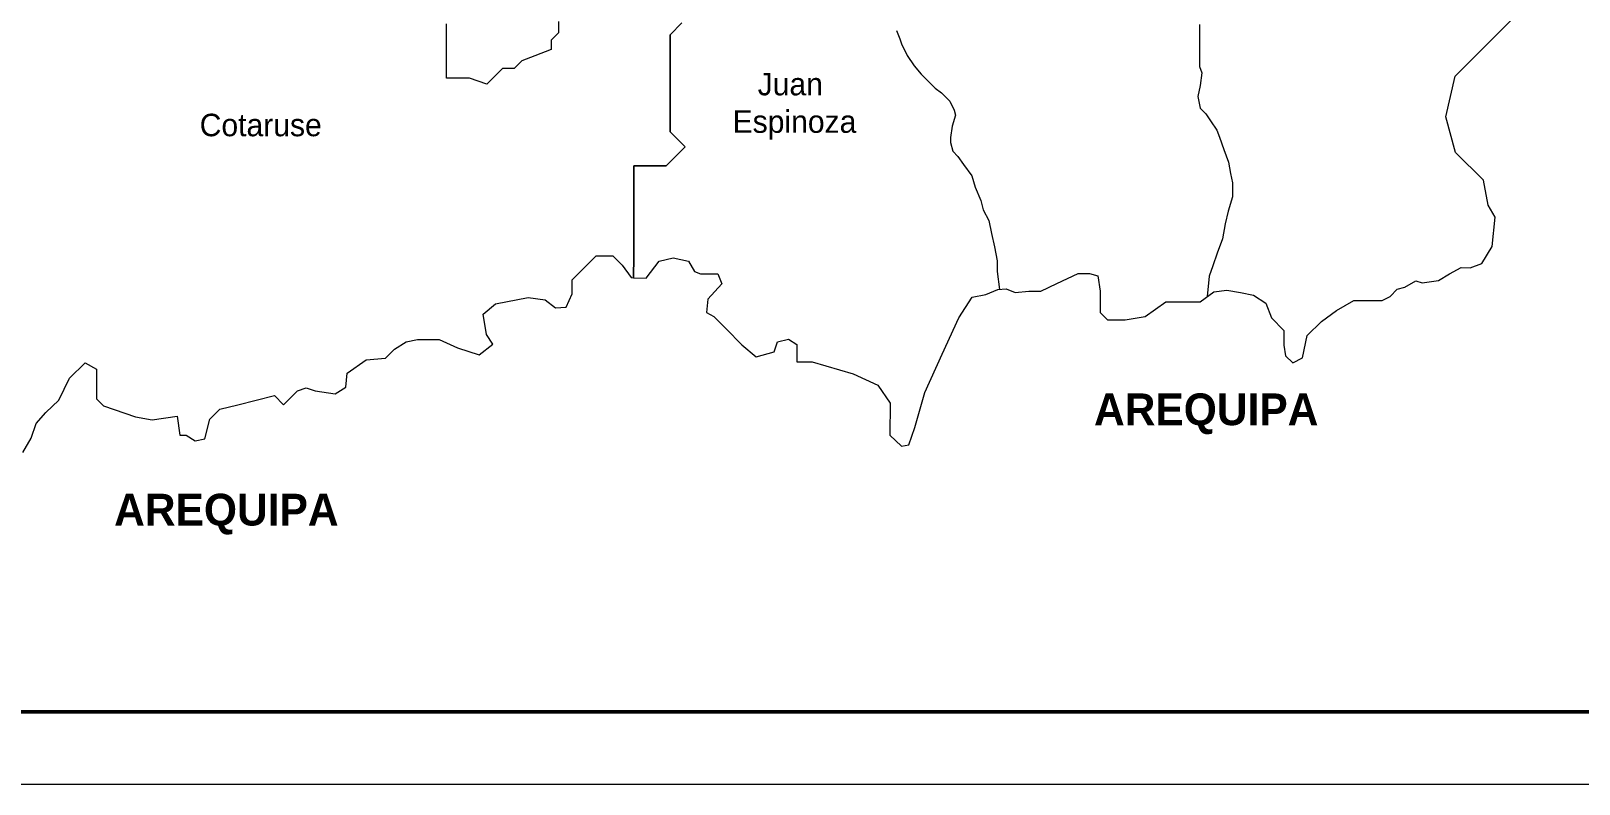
# Model space of a CAD drawing. Header units: metres. Extents: x 729055 to 735546, y 8489029 to 8491869.
# Drawn here: x 734490.5 to 734516.31, y 8489081.92 to 8489094.48 of the extents above; entities that cross this region are included whole.
import ezdxf

# ---------------------------------------------------------------- set-up
doc = ezdxf.new("R2010")
doc.units = ezdxf.units.M
for name, color, linetype, lineweight in [('8', 250, 'Continuous', 50), ('Cap Prov', 7, 'Continuous', 20), ('Distrito', 212, 'Continuous', 20), ('MARCOS', 7, 'Continuous', 40), ('Sheet', 7, 'Continuous', 50), ('TEXTO', 7, 'Continuous', 0)]:
    doc.layers.add(name, color=color, linetype=linetype, lineweight=lineweight)
doc.styles.get("Standard").update_dxf_attribs({"font": 'BELL.TTF'})

msp = doc.modelspace()

# ---------------------------------------------------------------- linework, layer by layer
at = {"layer": 'Cap Prov'}
for points in [[(734490.365, 8489087.453), (734490.505, 8489087.689), (734490.589, 8489087.936), (734490.749, 8489088.116), (734490.968, 8489088.323), (734491.144, 8489088.691), (734491.407, 8489088.948), (734491.596, 8489088.839), (734491.596, 8489088.649), (734491.596, 8489088.346), (734491.711, 8489088.231), (734491.888, 8489088.17), (734492.245, 8489088.048), (734492.524, 8489087.996), (734492.939, 8489088.056), (734492.984, 8489087.742), (734493.087, 8489087.742), (734493.237, 8489087.643), (734493.398, 8489087.681), (734493.481, 8489088.005), (734493.649, 8489088.174), (734493.951, 8489088.248), (734494.559, 8489088.399), (734494.712, 8489088.246), (734494.812, 8489088.346), (734494.946, 8489088.481), (734495.091, 8489088.527), (734495.236, 8489088.481), (734495.573, 8489088.432), (734495.748, 8489088.54), (734495.77, 8489088.776), (734496.09, 8489088.997), (734496.411, 8489089.025), (734496.562, 8489089.175), (734496.758, 8489089.294), (734496.942, 8489089.333), (734497.304, 8489089.333), (734497.611, 8489089.196), (734497.974, 8489089.077), (734498.2, 8489089.26), (734498.092, 8489089.419), (734498.041, 8489089.758), (734498.246, 8489089.931), (734498.787, 8489090.038), (734499.072, 8489089.998), (734499.247, 8489089.863), (734499.42, 8489089.874), (734499.523, 8489090.098), (734499.523, 8489090.332), (734499.684, 8489090.494), (734499.924, 8489090.733), (734500.202, 8489090.733), (734500.358, 8489090.577), (734500.508, 8489090.367), (734500.547, 8489090.366), (734500.55, 8489090.723), (734500.55, 8489091.084), (734500.55, 8489091.828), (734500.55, 8489092.234), (734500.775, 8489092.234), (734501.092, 8489092.234), (734501.405, 8489092.547), (734501.154, 8489092.798), (734501.154, 8489093.181), (734501.154, 8489093.587), (734501.154, 8489093.993), (734501.154, 8489094.417), (734501.351, 8489094.614)], [(734501.351, 8489094.614), (734501.154, 8489094.417), (734501.154, 8489093.993), (734501.154, 8489093.587), (734501.154, 8489093.181), (734501.154, 8489092.798), (734501.405, 8489092.547), (734501.092, 8489092.234), (734500.775, 8489092.234), (734500.55, 8489092.234), (734500.55, 8489091.828), (734500.55, 8489091.084), (734500.55, 8489090.723), (734500.547, 8489090.366), (734500.754, 8489090.358), (734500.972, 8489090.644), (734501.206, 8489090.699), (734501.463, 8489090.644), (734501.563, 8489090.472), (734501.663, 8489090.433), (734501.953, 8489090.433), (734502.019, 8489090.266), (734501.782, 8489090.009), (734501.764, 8489089.784), (734501.884, 8489089.717), (734502.09, 8489089.511), (734502.352, 8489089.249), (734502.589, 8489089.047), (734502.889, 8489089.127), (734502.946, 8489089.295), (734503.13, 8489089.341), (734503.269, 8489089.252), (734503.269, 8489088.962), (734503.521, 8489088.962), (734503.749, 8489088.895), (734504.206, 8489088.761), (734504.618, 8489088.572), (734504.821, 8489088.271), (734504.818, 8489087.742), (734505.015, 8489087.554), (734505.132, 8489087.581), (734505.233, 8489087.867), (734505.4, 8489088.454), (734505.691, 8489089.091), (734505.968, 8489089.697), (734506.191, 8489090.044), (734506.419, 8489090.088), (734506.619, 8489090.167), (734506.757, 8489090.179), (734506.909, 8489090.119), (734507.133, 8489090.142), (734507.334, 8489090.142), (734507.601, 8489090.267), (734507.958, 8489090.434), (734508.147, 8489090.434), (734508.287, 8489090.395), (734508.326, 8489090.144), (734508.326, 8489089.787), (734508.448, 8489089.665), (734508.741, 8489089.665), (734509.073, 8489089.717), (734509.419, 8489089.961), (734509.992, 8489089.961), (734510.216, 8489090.13), (734510.433, 8489090.157), (734510.662, 8489090.119), (734510.88, 8489090.077), (734511.086, 8489089.944), (734511.178, 8489089.696), (734511.387, 8489089.487), (734511.387, 8489089.242), (734511.416, 8489089.065), (734511.535, 8489088.949), (734511.695, 8489089.03), (734511.777, 8489089.403), (734512.012, 8489089.637), (734512.265, 8489089.819), (734512.552, 8489089.986), (734513.023, 8489089.986), (734513.159, 8489090.05), (734513.277, 8489090.174), (734513.404, 8489090.207), (734513.586, 8489090.315), (734513.692, 8489090.283), (734513.966, 8489090.322), (734514.149, 8489090.428), (734514.339, 8489090.536), (734514.49, 8489090.53), (734514.687, 8489090.6), (734514.859, 8489090.885), (734514.91, 8489091.378), (734514.793, 8489091.576), (734514.712, 8489091.993), (734514.249, 8489092.456), (734514.085, 8489093.046), (734514.239, 8489093.725), (734514.439, 8489093.926), (734514.746, 8489094.232), (734515.22, 8489094.706)]]:
    msp.add_lwpolyline(points, dxfattribs=at)
at = {"layer": 'Distrito', "linetype": 'Continuous', "lineweight": 5}
for points in [[(734499.295, 8489094.639), (734499.295, 8489094.451), (734499.172, 8489094.328), (734499.172, 8489094.173), (734498.902, 8489094.067), (734498.682, 8489093.98), (734498.557, 8489093.856), (734498.362, 8489093.856), (734498.239, 8489093.732), (734498.1, 8489093.593), (734497.814, 8489093.691), (734497.675, 8489093.691), (734497.429, 8489093.691), (734497.429, 8489093.895), (734497.429, 8489094.116), (734497.429, 8489094.386), (734497.429, 8489094.598)], [(734504.93, 8489094.49), (734504.982, 8489094.349), (734505.012, 8489094.267), (734505.109, 8489094.072), (734505.225, 8489093.899), (734505.339, 8489093.758), (734505.439, 8489093.658), (734505.573, 8489093.524), (734505.68, 8489093.448), (734505.817, 8489093.311), (734505.891, 8489093.16), (734505.91, 8489093.074), (734505.859, 8489092.892), (734505.828, 8489092.706), (734505.828, 8489092.618), (734505.868, 8489092.476), (734505.954, 8489092.389), (734506.044, 8489092.251), (734506.182, 8489092.064), (734506.239, 8489091.878), (734506.332, 8489091.651), (734506.371, 8489091.496), (734506.469, 8489091.32), (734506.514, 8489091.105), (734506.561, 8489090.879), (734506.608, 8489090.649), (734506.608, 8489090.471), (734506.647, 8489090.169)], [(734509.977, 8489094.588), (734509.977, 8489094.427), (734509.977, 8489094.246), (734509.977, 8489094.048), (734509.977, 8489093.889), (734510.02, 8489093.781), (734509.99, 8489093.573), (734509.953, 8489093.387), (734509.993, 8489093.193), (734510.085, 8489093.101), (734510.163, 8489092.984), (734510.27, 8489092.824), (734510.312, 8489092.709), (734510.386, 8489092.502), (734510.461, 8489092.295), (734510.498, 8489092.104), (734510.528, 8489091.95), (734510.528, 8489091.715), (734510.455, 8489091.478), (734510.409, 8489091.266), (734510.363, 8489091.015), (734510.277, 8489090.773), (734510.202, 8489090.563), (734510.141, 8489090.391), (734510.109, 8489090.05), (734510.109, 8489090.05)]]:
    msp.add_lwpolyline(points, dxfattribs=at)
at = {"layer": 'MARCOS', "color": 255, "linetype": 'Continuous', "lineweight": 0}
msp.add_lwpolyline([(734469.529, 8489081.922), (734530.376, 8489081.922), (734530.376, 8489131.13), (734469.529, 8489131.13)], close=True, dxfattribs=at)
at = {"layer": 'Sheet', "color": 7, "linetype": 'Continuous'}
msp.add_lwpolyline([(734470.734, 8489083.128), (734529.171, 8489083.128), (734529.171, 8489129.925), (734470.734, 8489129.925), (734470.734, 8489083.128)], dxfattribs=at)

# ---------------------------------------------------------------- texts
at = {"layer": '8', "color": 7, "char_height": 0.53, "attachment_point": 1}
for insert in [(734508.221, 8489088.436), (734491.888, 8489086.763)]:
    msp.add_mtext('{\\fBankGothic Md BT|b1|i0|c0|p34;AREQUIPA}', dxfattribs=dict(at, insert=insert))
at = {"layer": 'TEXTO', "lineweight": 5, "char_height": 0.375, "width": 4.53071, "attachment_point": 1}
for s, insert in [('   Juan\\PEspinoza', (734502.197, 8489093.782)), ('Cotaruse', (734493.314, 8489093.1))]:
    msp.add_mtext(s, dxfattribs=dict(at, insert=insert))

doc.saveas('drawing.dxf')
